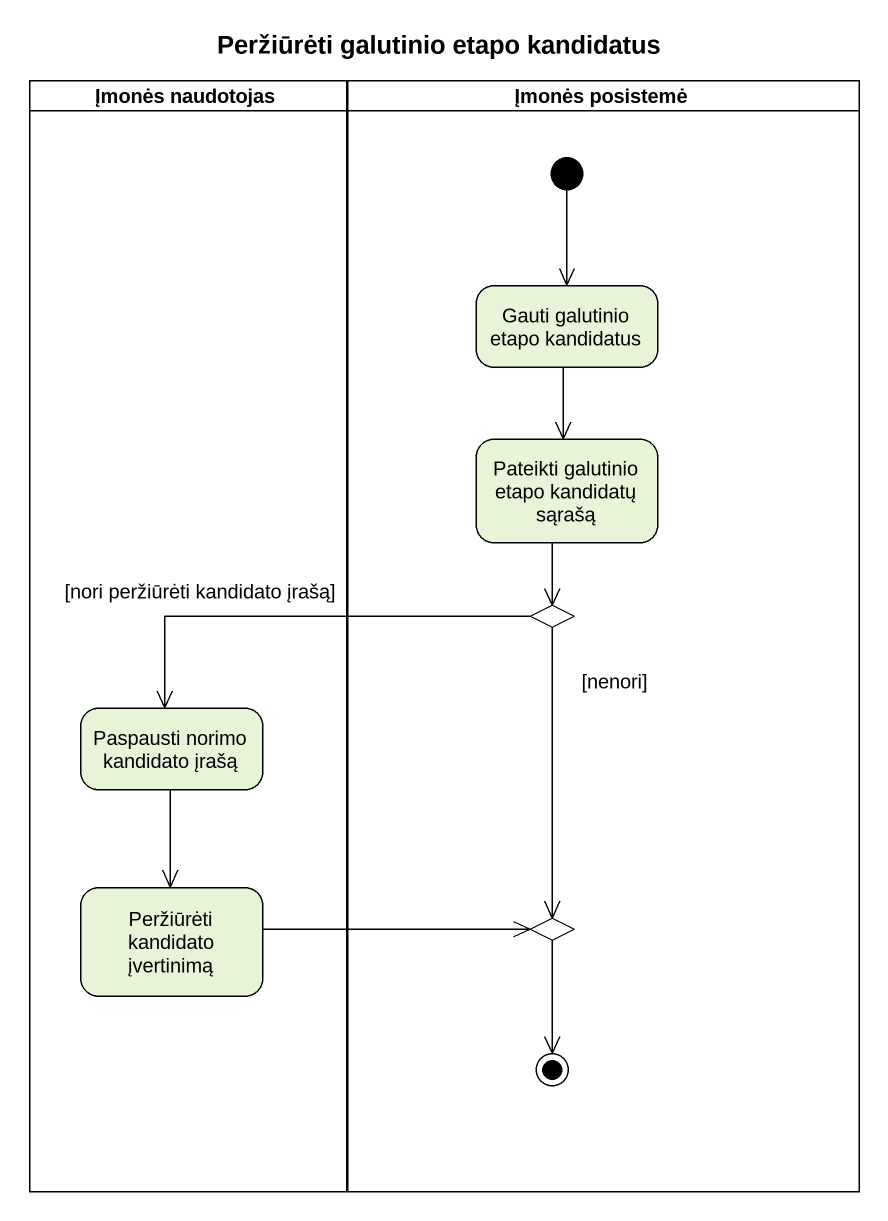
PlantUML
@startuml
title Peržiūrėti galutinio etapo kandidatus
hide empty description
state "Įmonės naudotojas" as Įmonės_naudotojas <<partition>> {
  state "Paspausti norimo kandidato įrašą" as Paspausti_norimo_kandidato
  state "Peržiūrėti kandidato įvertinimą" as Peržiūrėti_kandidato
}
state "Įmonės posistemė" as Įmonės_posistemė <<partition>> {
  state "Gauti galutinio etapo kandidatus" as Gauti_galutinio_etapo
  state "Pateikti galutinio etapo kandidatų sąrašą" as Pateikti_galutinio_etapo
  state choice1 <<choice>>
  state choice2 <<choice>>
  [*] --> Gauti_galutinio_etapo
  choice2 --> [*]
}
Gauti_galutinio_etapo --> Pateikti_galutinio_etapo
Pateikti_galutinio_etapo --> choice1
choice1 -left-> Paspausti_norimo_kandidato : [nori peržiūrėti kandidato įrašą]
choice1 --> choice2 : [nenori]
Paspausti_norimo_kandidato --> Peržiūrėti_kandidato
Peržiūrėti_kandidato -right-> choice2
@enduml
